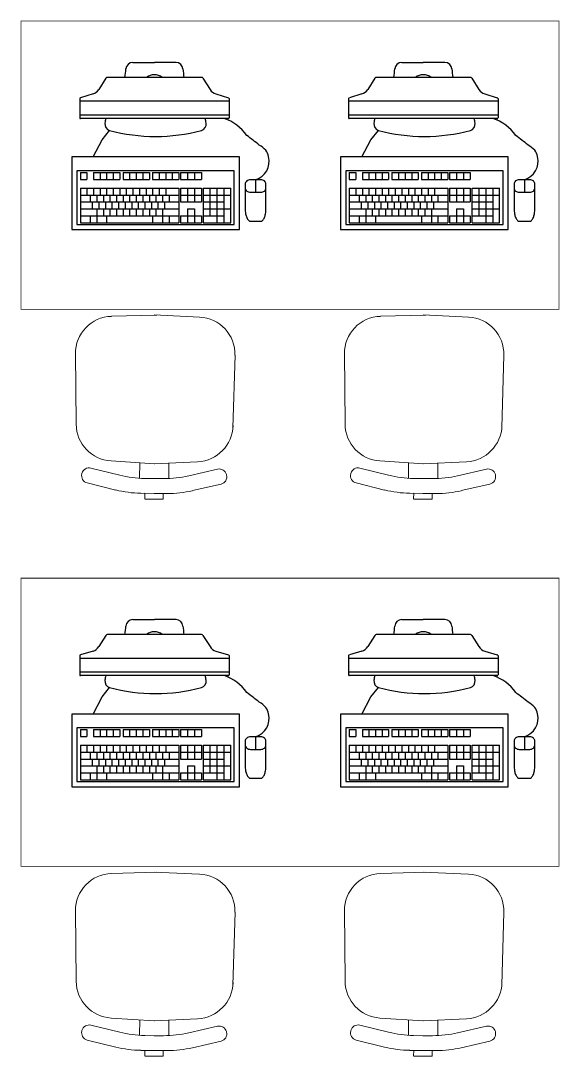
# Model space of a CAD drawing. Header units: millimetres. Extents: x -217756 to 263180, y 55413 to 130608.
# Drawn here: x 202460 to 203862, y 67861 to 70557 of the extents above; entities that cross this region are included whole.
import ezdxf

# ---------------------------------------------------------------- set-up
doc = ezdxf.new("R2010")
doc.units = ezdxf.units.MM
doc.layers.add('ТХ_мебель передв', color=250, linetype='Continuous', lineweight=13)

# ---------------------------------------------------------------- blocks, each defined once
blk = doc.blocks.new('A$C34cbd993')
at = {"extrusion": (0.000470829, 6.1078e-05, 1)}
for p, q in [((420985.2, -60152.7, 0), (421041.6, -60152.7, 0)), ((421097.9, -60152.7, -0.1), (421041.6, -60152.7, 0)), ((421685.2, -60152.7, 0), (421741.6, -60152.7, 0)), ((421797.9, -60152.7, -0.1), (421741.6, -60152.7, 0)), ((420915.1, -60193.9, 0), (420896.8, -60223.2, 0)), ((421164.2, -60191.7, -0.1), (420919, -60191.7, 0)), ((421168, -60193.9, -0.1), (421186.3, -60223.2, -0.1)), ((421615.1, -60193.9, 0), (421596.8, -60223.2, 0)), ((421864.2, -60191.7, -0.1), (421619, -60191.7, 0)), ((421868, -60193.9, -0.1), (421886.3, -60223.2, -0.1)), ((420881.8, -60234.8, 0.1), (420849, -60244.8, 0.1)), ((421201.4, -60234.8, -0.1), (421234.2, -60244.8, -0.1)), ((421581.8, -60234.8, 0.1), (421549, -60244.8, 0.1)), ((421901.4, -60234.8, -0.1), (421934.2, -60244.8, -0.1)), ((420847.2, -60246.6, 0.1), (420847.2, -60297, 0.1)), ((421236, -60253.8, -0.1), (420847.2, -60253.8, 0.1)), ((421236, -60246.6, -0.1), (421236, -60297, -0.1)), ((421547.2, -60246.6, 0.1), (421547.2, -60297, 0.1)), ((421936, -60253.8, -0.1), (421547.2, -60253.8, 0.1)), ((421936, -60246.6, -0.1), (421936, -60297, -0.1)), ((421236, -60289.8, -0.1), (420847.2, -60289.8, 0.1)), ((421936, -60289.8, -0.1), (421547.2, -60289.8, 0.1)), ((421234.2, -60298.8, -0.1), (420849, -60298.8, 0.1)), ((421934.2, -60298.8, -0.1), (421549, -60298.8, 0.1)), ((420848.8, -60439.3, 0.1), (420848.8, -60457.3, 0.1)), ((421548.8, -60439.3, 0.1), (421548.8, -60457.3, 0.1)), ((420848.8, -60479.8, 0.1), (421105.3, -60479.8, 0)), ((420848.8, -60479.8, 0.1), (420848.8, -60569.8, 0.1)), ((421109.8, -60479.8, 0), (421163.8, -60479.8, -0.1)), ((421168.3, -60479.8, -0.1), (421240.3, -60479.8, -0.1)), ((421240.3, -60569.8, -0.1), (421240.3, -60479.8, -0.1)), ((421548.8, -60479.8, 0.1), (421805.3, -60479.8, 0)), ((421548.8, -60479.8, 0.1), (421548.8, -60569.8, 0.1)), ((421809.8, -60479.8, 0), (421863.8, -60479.8, -0.1)), ((421868.3, -60479.8, -0.1), (421940.3, -60479.8, -0.1)), ((421940.3, -60569.8, -0.1), (421940.3, -60479.8, -0.1)), ((420848.8, -60497.8, 0.1), (421105.3, -60497.8, 0)), ((421109.8, -60497.8, 0), (421163.8, -60497.8, -0.1)), ((421168.3, -60497.8, -0.1), (421240.3, -60497.8, -0.1)), ((421548.8, -60497.8, 0.1), (421805.3, -60497.8, 0)), ((421809.8, -60497.8, 0), (421863.8, -60497.8, -0.1)), ((421868.3, -60497.8, -0.1), (421940.3, -60497.8, -0.1)), ((420848.8, -60515.8, 0.1), (421105.3, -60515.8, 0)), ((420848.8, -60533.8, 0.1), (421105.3, -60533.8, 0)), ((421109.8, -60515.8, 0), (421163.8, -60515.8, -0.1)), ((421127.8, -60533.8, 0), (421145.8, -60533.8, -0.1)), ((421168.3, -60515.8, -0.1), (421222.3, -60515.8, -0.1)), ((421168.3, -60533.8, -0.1), (421240.3, -60533.8, -0.1)), ((421548.8, -60515.8, 0.1), (421805.3, -60515.8, 0)), ((421548.8, -60533.8, 0.1), (421805.3, -60533.8, 0)), ((421809.8, -60515.8, 0), (421863.8, -60515.8, -0.1)), ((421827.8, -60533.8, 0), (421845.8, -60533.8, -0.1)), ((421868.3, -60515.8, -0.1), (421922.3, -60515.8, -0.1)), ((421868.3, -60533.8, -0.1), (421940.3, -60533.8, -0.1)), ((420848.8, -60551.8, 0.1), (421105.3, -60551.8, 0)), ((421109.8, -60551.8, 0), (421163.8, -60551.8, -0.1)), ((421168.3, -60551.8, -0.1), (421222.3, -60551.8, -0.1)), ((421548.8, -60551.8, 0.1), (421805.3, -60551.8, 0)), ((421809.8, -60551.8, 0), (421863.8, -60551.8, -0.1)), ((421868.3, -60551.8, -0.1), (421922.3, -60551.8, -0.1)), ((420848.8, -60569.8, 0.1), (421105.3, -60569.8, 0)), ((421109.8, -60569.8, 0), (421163.8, -60569.8, -0.1)), ((421168.3, -60569.8, -0.1), (421240.3, -60569.8, -0.1)), ((421548.8, -60569.8, 0.1), (421805.3, -60569.8, 0)), ((421809.8, -60569.8, 0), (421863.8, -60569.8, -0.1)), ((421868.3, -60569.8, -0.1), (421940.3, -60569.8, -0.1)), ((420985.2, -61602.7, 0), (421041.6, -61602.7, 0)), ((421097.9, -61602.7, -0.1), (421041.6, -61602.7, 0)), ((421685.2, -61602.7, 0), (421741.6, -61602.7, 0)), ((421797.9, -61602.7, -0.1), (421741.6, -61602.7, 0)), ((420915.1, -61643.9, 0), (420896.8, -61673.2, 0)), ((421164.2, -61641.7, -0.1), (420919, -61641.7, 0)), ((421168, -61643.9, -0.1), (421186.3, -61673.2, -0.1)), ((421615.1, -61643.9, 0), (421596.8, -61673.2, 0)), ((421864.2, -61641.7, -0.1), (421619, -61641.7, 0)), ((421868, -61643.9, -0.1), (421886.3, -61673.2, -0.1)), ((420847.2, -61696.6, 0.1), (420847.2, -61747, 0.1)), ((420881.8, -61684.8, 0.1), (420849, -61694.8, 0.1)), ((421201.4, -61684.8, -0.1), (421234.2, -61694.8, -0.1)), ((421236, -61696.6, -0.1), (421236, -61747, -0.1)), ((421547.2, -61696.6, 0.1), (421547.2, -61747, 0.1)), ((421581.8, -61684.8, 0.1), (421549, -61694.8, 0.1)), ((421901.4, -61684.8, -0.1), (421934.2, -61694.8, -0.1)), ((421936, -61696.6, -0.1), (421936, -61747, -0.1)), ((421236, -61703.8, -0.1), (420847.2, -61703.8, 0.1)), ((421936, -61703.8, -0.1), (421547.2, -61703.8, 0.1)), ((421236, -61739.8, -0.1), (420847.2, -61739.8, 0.1)), ((421234.2, -61748.8, -0.1), (420849, -61748.8, 0.1)), ((421936, -61739.8, -0.1), (421547.2, -61739.8, 0.1)), ((421934.2, -61748.8, -0.1), (421549, -61748.8, 0.1)), ((420848.8, -61889.3, 0.1), (420848.8, -61907.3, 0.1)), ((421548.8, -61889.3, 0.1), (421548.8, -61907.3, 0.1)), ((420848.8, -61929.8, 0.1), (421105.3, -61929.8, 0)), ((420848.8, -61929.8, 0.1), (420848.8, -62019.8, 0.1)), ((421109.8, -61929.8, 0), (421163.8, -61929.8, -0.1)), ((421168.3, -61929.8, -0.1), (421240.3, -61929.8, -0.1)), ((421240.3, -62019.8, -0.1), (421240.3, -61929.8, -0.1)), ((421548.8, -61929.8, 0.1), (421805.3, -61929.8, 0)), ((421548.8, -61929.8, 0.1), (421548.8, -62019.8, 0.1)), ((421809.8, -61929.8, 0), (421863.8, -61929.8, -0.1)), ((421868.3, -61929.8, -0.1), (421940.3, -61929.8, -0.1)), ((421940.3, -62019.8, -0.1), (421940.3, -61929.8, -0.1)), ((420848.8, -61947.8, 0.1), (421105.3, -61947.8, 0)), ((420848.8, -61965.8, 0.1), (421105.3, -61965.8, 0)), ((421109.8, -61947.8, 0), (421163.8, -61947.8, -0.1)), ((421109.8, -61965.8, 0), (421163.8, -61965.8, -0.1)), ((421168.3, -61947.8, -0.1), (421240.3, -61947.8, -0.1)), ((421168.3, -61965.8, -0.1), (421222.3, -61965.8, -0.1)), ((421548.8, -61947.8, 0.1), (421805.3, -61947.8, 0)), ((421548.8, -61965.8, 0.1), (421805.3, -61965.8, 0)), ((421809.8, -61947.8, 0), (421863.8, -61947.8, -0.1)), ((421809.8, -61965.8, 0), (421863.8, -61965.8, -0.1)), ((421868.3, -61947.8, -0.1), (421940.3, -61947.8, -0.1)), ((421868.3, -61965.8, -0.1), (421922.3, -61965.8, -0.1)), ((420848.8, -61983.8, 0.1), (421105.3, -61983.8, 0)), ((421127.8, -61983.8, 0), (421145.8, -61983.8, -0.1)), ((421168.3, -61983.8, -0.1), (421240.3, -61983.8, -0.1)), ((421548.8, -61983.8, 0.1), (421805.3, -61983.8, 0)), ((421827.8, -61983.8, 0), (421845.8, -61983.8, -0.1)), ((421868.3, -61983.8, -0.1), (421940.3, -61983.8, -0.1)), ((420848.8, -62001.8, 0.1), (421105.3, -62001.8, 0)), ((420848.8, -62019.8, 0.1), (421105.3, -62019.8, 0)), ((421109.8, -62001.8, 0), (421163.8, -62001.8, -0.1)), ((421109.8, -62019.8, 0), (421163.8, -62019.8, -0.1)), ((421168.3, -62001.8, -0.1), (421222.3, -62001.8, -0.1)), ((421168.3, -62019.8, -0.1), (421240.3, -62019.8, -0.1)), ((421548.8, -62001.8, 0.1), (421805.3, -62001.8, 0)), ((421548.8, -62019.8, 0.1), (421805.3, -62019.8, 0)), ((421809.8, -62001.8, 0), (421863.8, -62001.8, -0.1)), ((421809.8, -62019.8, 0), (421863.8, -62019.8, -0.1)), ((421868.3, -62001.8, -0.1), (421922.3, -62001.8, -0.1)), ((421868.3, -62019.8, -0.1), (421940.3, -62019.8, -0.1))]:
    blk.add_line(p, q, dxfattribs=at)
for points, elevation in [([(421304.9, -60457.9, 0.397637), (421338.8, -60397.9, 0.110351), (421331.5, -60381.3, 0.08312), (421314.4, -60367.9, 0.014729), (421282, -60342.8, 0.170175), (421222.8, -60298.8, -0.037673)], 194.5), ([(422004.9, -60457.9, 0.397637), (422038.8, -60397.9, 0.110351), (422031.5, -60381.3, 0.08312), (422014.4, -60367.9, 0.014729), (421982, -60342.8, 0.170175), (421922.8, -60298.8, -0.037673)], 194.9), ([(421277.9, -60479.4, 0.114539), (421278.9, -60483.6, 0.103755), (421281.8, -60487.4, 0.091433), (421286.1, -60489.9, 0.084292), (421291.4, -60490.8), (421318.4, -60490.8, 0.084292), (421323.6, -60489.9, 0.091433), (421327.9, -60487.4, 0.103755), (421330.9, -60483.6, 0.114539), (421331.9, -60479.4, 0.114539)], 194.5), ([(421977.9, -60479.4, 0.114539), (421978.9, -60483.6, 0.103755), (421981.8, -60487.4, 0.091433), (421986.1, -60489.9, 0.084292), (421991.4, -60490.8), (422018.4, -60490.8, 0.084292), (422023.6, -60489.9, 0.091433), (422027.9, -60487.4, 0.103755), (422030.9, -60483.6, 0.114539), (422031.9, -60479.4, 0.114539)], 194.8), ([(421304.9, -61907.9, 0.397637), (421338.8, -61847.9, 0.110351), (421331.5, -61831.3, 0.08312), (421314.4, -61817.9, 0.014729), (421282, -61792.8, 0.170175), (421222.8, -61748.8, -0.037673)], 194.5), ([(422004.9, -61907.9, 0.397637), (422038.8, -61847.9, 0.110351), (422031.5, -61831.3, 0.08312), (422014.4, -61817.9, 0.014729), (421982, -61792.8, 0.170175), (421922.8, -61748.8, -0.037673)], 194.8), ([(421277.9, -61929.4, 0.114539), (421278.9, -61933.6, 0.103755), (421281.8, -61937.4, 0.091433), (421286.1, -61939.9, 0.084292), (421291.4, -61940.8), (421318.4, -61940.8, 0.084292), (421323.6, -61939.9, 0.091433), (421327.9, -61937.4, 0.103755), (421330.9, -61933.6, 0.114539), (421331.9, -61929.4, 0.114539)], 194.4), ([(421977.9, -61929.4, 0.114539), (421978.9, -61933.6, 0.103755), (421981.8, -61937.4, 0.091433), (421986.1, -61939.9, 0.084292), (421991.4, -61940.8), (422018.4, -61940.8, 0.084292), (422023.6, -61939.9, 0.091433), (422027.9, -61937.4, 0.103755), (422030.9, -61933.6, 0.114539), (422031.9, -61929.4, 0.114539)], 194.8)]:
    blk.add_lwpolyline(points, format="xyb", dxfattribs=dict(at, elevation=elevation))
for points, elevation in [([(420881.8, -60398.8), (420905.3, -60354.3), (420924.9, -60329.9)], 194.5), ([(421581.8, -60398.8), (421605.3, -60354.3), (421624.9, -60329.9)], 194.9), ([(420848.7, -60439.3), (420865.8, -60439.3)], 194.5), ([(420848.7, -60457.3), (420865.8, -60457.3)], 194.5), ([(420865.8, -60439.3), (420865.8, -60457.3)], 194.5), ([(420882.9, -60439.3), (420951.3, -60439.3)], 194.5), ([(420882.9, -60439.3), (420882.9, -60457.3)], 194.5), ([(420882.9, -60457.3), (420951.3, -60457.3)], 194.5), ([(420900, -60439.3), (420900, -60457.3)], 194.5), ([(420917.1, -60439.3), (420917.1, -60457.3)], 194.5), ([(420934.2, -60439.3), (420934.2, -60457.3)], 194.5), ([(420951.3, -60439.3), (420951.3, -60457.3)], 194.5), ([(420959.9, -60439.3), (421028.3, -60439.3)], 194.5), ([(420959.9, -60439.3), (420959.9, -60457.3)], 194.5), ([(420959.9, -60457.3), (421028.3, -60457.3)], 194.5), ([(420977, -60439.3), (420977, -60457.3)], 194.5), ([(420994.1, -60439.3), (420994.1, -60457.3)], 194.5), ([(421011.2, -60439.3), (421011.2, -60457.3)], 194.5), ([(421028.3, -60439.3), (421028.3, -60457.3)], 194.5), ([(421036.8, -60439.3), (421105.2, -60439.3)], 194.5), ([(421036.8, -60439.3), (421036.8, -60457.3)], 194.5), ([(421036.8, -60457.3), (421105.2, -60457.3)], 194.5), ([(421053.9, -60439.3), (421053.9, -60457.3)], 194.5), ([(421071, -60439.3), (421071, -60457.3)], 194.5), ([(421088.1, -60439.3), (421088.1, -60457.3)], 194.5), ([(421105.2, -60439.3), (421105.2, -60457.3)], 194.5), ([(421109.7, -60439.3), (421163.7, -60439.3)], 194.5), ([(421109.7, -60439.3), (421109.7, -60457.3)], 194.5), ([(421109.7, -60457.3), (421163.7, -60457.3)], 194.5), ([(421127.7, -60439.3), (421127.7, -60457.3)], 194.5), ([(421145.7, -60439.3), (421145.7, -60457.3)], 194.5), ([(421163.7, -60439.3), (421163.7, -60457.3)], 194.5), ([(421163.7, -60439.3), (421163.7, -60457.3)], 194.5), ([(421304.9, -60457.9), (421304.9, -60490.8)], 194.5), ([(421548.7, -60439.3), (421565.8, -60439.3)], 194.9), ([(421548.7, -60457.3), (421565.8, -60457.3)], 194.9), ([(421565.8, -60439.3), (421565.8, -60457.3)], 194.9), ([(421582.9, -60439.3), (421651.3, -60439.3)], 194.9), ([(421582.9, -60439.3), (421582.9, -60457.3)], 194.9), ([(421582.9, -60457.3), (421651.3, -60457.3)], 194.9), ([(421600, -60439.3), (421600, -60457.3)], 194.9), ([(421617.1, -60439.3), (421617.1, -60457.3)], 194.9), ([(421634.2, -60439.3), (421634.2, -60457.3)], 194.9), ([(421651.3, -60439.3), (421651.3, -60457.3)], 194.9), ([(421659.9, -60439.3), (421728.3, -60439.3)], 194.9), ([(421659.9, -60439.3), (421659.9, -60457.3)], 194.9), ([(421659.9, -60457.3), (421728.3, -60457.3)], 194.9), ([(421677, -60439.3), (421677, -60457.3)], 194.9), ([(421694.1, -60439.3), (421694.1, -60457.3)], 194.9), ([(421711.2, -60439.3), (421711.2, -60457.3)], 194.9), ([(421728.3, -60439.3), (421728.3, -60457.3)], 194.9), ([(421736.8, -60439.3), (421805.2, -60439.3)], 194.9), ([(421736.8, -60439.3), (421736.8, -60457.3)], 194.9), ([(421736.8, -60457.3), (421805.2, -60457.3)], 194.9), ([(421753.9, -60439.3), (421753.9, -60457.3)], 194.9), ([(421771, -60439.3), (421771, -60457.3)], 194.9), ([(421788.1, -60439.3), (421788.1, -60457.3)], 194.9), ([(421805.2, -60439.3), (421805.2, -60457.3)], 194.9), ([(421809.7, -60439.3), (421863.7, -60439.3)], 194.9), ([(421809.7, -60439.3), (421809.7, -60457.3)], 194.9), ([(421809.7, -60457.3), (421863.7, -60457.3)], 194.9), ([(421827.7, -60439.3), (421827.7, -60457.3)], 194.9), ([(421845.7, -60439.3), (421845.7, -60457.3)], 194.9), ([(421863.7, -60439.3), (421863.7, -60457.3)], 194.9), ([(421863.7, -60439.3), (421863.7, -60457.3)], 194.9), ([(422004.9, -60457.9), (422004.9, -60490.8)], 194.8), ([(420865.8, -60479.8), (420865.8, -60497.8)], 194.5), ([(420882.9, -60479.8), (420882.9, -60497.8)], 194.5), ([(420900, -60479.8), (420900, -60497.8)], 194.5), ([(420917.1, -60479.8), (420917.1, -60497.8)], 194.5), ([(420934.2, -60479.8), (420934.2, -60497.8)], 194.5), ([(420951.3, -60479.8), (420951.3, -60497.8)], 194.5), ([(420968.4, -60479.8), (420968.4, -60497.8)], 194.5), ([(420985.5, -60479.8), (420985.5, -60497.8)], 194.5), ([(421002.6, -60479.8), (421002.6, -60497.8)], 194.5), ([(421019.7, -60479.8), (421019.7, -60497.8)], 194.5), ([(421036.8, -60479.8), (421036.8, -60497.8)], 194.5), ([(421053.9, -60479.8), (421053.9, -60497.8)], 194.5), ([(421071, -60479.8), (421071, -60497.8)], 194.5), ([(421105.2, -60479.8), (421105.2, -60569.8)], 194.5), ([(421109.7, -60479.8), (421109.7, -60515.8)], 194.5), ([(421127.7, -60479.8), (421127.7, -60515.8)], 194.5), ([(421145.7, -60479.8), (421145.7, -60515.8)], 194.5), ([(421163.7, -60479.8), (421163.7, -60515.8)], 194.5), ([(421168.2, -60479.8), (421168.2, -60569.8)], 194.5), ([(421186.2, -60479.8), (421186.2, -60551.8)], 194.5), ([(421204.2, -60479.8), (421204.2, -60569.8)], 194.5), ([(421222.2, -60479.8), (421222.2, -60569.8)], 194.5), ([(421565.8, -60479.8), (421565.8, -60497.8)], 194.9), ([(421582.9, -60479.8), (421582.9, -60497.8)], 194.9), ([(421600, -60479.8), (421600, -60497.8)], 194.9), ([(421617.1, -60479.8), (421617.1, -60497.8)], 194.9), ([(421634.2, -60479.8), (421634.2, -60497.8)], 194.9), ([(421651.3, -60479.8), (421651.3, -60497.8)], 194.9), ([(421668.4, -60479.8), (421668.4, -60497.8)], 194.9), ([(421685.5, -60479.8), (421685.5, -60497.8)], 194.9), ([(421702.6, -60479.8), (421702.6, -60497.8)], 194.9), ([(421719.7, -60479.8), (421719.7, -60497.8)], 194.9), ([(421736.8, -60479.8), (421736.8, -60497.8)], 194.9), ([(421753.9, -60479.8), (421753.9, -60497.8)], 194.9), ([(421771, -60479.8), (421771, -60497.8)], 194.9), ([(421805.2, -60479.8), (421805.2, -60569.8)], 194.9), ([(421809.7, -60479.8), (421809.7, -60515.8)], 194.9), ([(421827.7, -60479.8), (421827.7, -60515.8)], 194.9), ([(421845.7, -60479.8), (421845.7, -60515.8)], 194.9), ([(421863.7, -60479.8), (421863.7, -60515.8)], 194.9), ([(421868.2, -60479.8), (421868.2, -60569.8)], 194.9), ([(421886.2, -60479.8), (421886.2, -60551.8)], 194.9), ([(421904.2, -60479.8), (421904.2, -60569.8)], 194.9), ([(421922.2, -60479.8), (421922.2, -60569.8)], 194.9), ([(420874.4, -60497.8), (420874.4, -60515.8)], 194.5), ([(420891.5, -60497.8), (420891.5, -60515.8)], 194.5), ([(420908.6, -60497.8), (420908.6, -60515.8)], 194.5), ([(420925.7, -60497.8), (420925.7, -60515.8)], 194.5), ([(420942.8, -60497.8), (420942.8, -60515.8)], 194.5), ([(420959.9, -60497.8), (420959.9, -60515.8)], 194.5), ([(420977, -60497.8), (420977, -60515.8)], 194.5), ([(420994.1, -60497.8), (420994.1, -60515.8)], 194.5), ([(421011.2, -60497.8), (421011.2, -60515.8)], 194.5), ([(421028.3, -60497.8), (421028.3, -60515.8)], 194.5), ([(421045.4, -60497.8), (421045.4, -60515.8)], 194.5), ([(421062.5, -60497.8), (421062.5, -60515.8)], 194.5), ([(421079.6, -60497.8), (421079.6, -60515.8)], 194.5), ([(421574.4, -60497.8), (421574.4, -60515.8)], 194.9), ([(421591.5, -60497.8), (421591.5, -60515.8)], 194.9), ([(421608.6, -60497.8), (421608.6, -60515.8)], 194.9), ([(421625.7, -60497.8), (421625.7, -60515.8)], 194.9), ([(421642.8, -60497.8), (421642.8, -60515.8)], 194.9), ([(421659.9, -60497.8), (421659.9, -60515.8)], 194.9), ([(421677, -60497.8), (421677, -60515.8)], 194.9), ([(421694.1, -60497.8), (421694.1, -60515.8)], 194.9), ([(421711.2, -60497.8), (421711.2, -60515.8)], 194.9), ([(421728.3, -60497.8), (421728.3, -60515.8)], 194.9), ([(421745.4, -60497.8), (421745.4, -60515.8)], 194.9), ([(421762.5, -60497.8), (421762.5, -60515.8)], 194.9), ([(421779.6, -60497.8), (421779.6, -60515.8)], 194.9), ([(420879.8, -60515.8), (420879.8, -60533.8)], 194.5), ([(420891.5, -60533.8), (420891.5, -60551.8)], 194.5), ([(420896.9, -60515.8), (420896.9, -60533.8)], 194.5), ([(420908.6, -60533.8), (420908.6, -60551.8)], 194.5), ([(420914, -60515.8), (420914, -60533.8)], 194.5), ([(420925.7, -60533.8), (420925.7, -60551.8)], 194.5), ([(420931.1, -60515.8), (420931.1, -60533.8)], 194.5), ([(420942.8, -60533.8), (420942.8, -60551.8)], 194.5), ([(420948.2, -60515.8), (420948.2, -60533.8)], 194.5), ([(420959.9, -60533.8), (420959.9, -60551.8)], 194.5), ([(420965.3, -60515.8), (420965.3, -60533.8)], 194.5), ([(420977, -60533.8), (420977, -60551.8)], 194.5), ([(420982.4, -60515.8), (420982.4, -60533.8)], 194.5), ([(420994.1, -60533.8), (420994.1, -60551.8)], 194.5), ([(420999.5, -60515.8), (420999.5, -60533.8)], 194.5), ([(421011.2, -60533.8), (421011.2, -60551.8)], 194.5), ([(421016.6, -60515.8), (421016.6, -60533.8)], 194.5), ([(421028.3, -60533.8), (421028.3, -60551.8)], 194.5), ([(421033.7, -60515.8), (421033.7, -60533.8)], 194.5), ([(421045.4, -60533.8), (421045.4, -60551.8)], 194.5), ([(421050.8, -60515.8), (421050.8, -60533.8)], 194.5), ([(421062.5, -60533.8), (421062.5, -60551.8)], 194.5), ([(421067.9, -60515.8), (421067.9, -60533.8)], 194.5), ([(421127.7, -60533.8), (421127.7, -60569.8)], 194.5), ([(421145.7, -60533.8), (421145.7, -60569.8)], 194.5), ([(421579.8, -60515.8), (421579.8, -60533.8)], 194.9), ([(421591.5, -60533.8), (421591.5, -60551.8)], 194.9), ([(421596.9, -60515.8), (421596.9, -60533.8)], 194.9), ([(421608.6, -60533.8), (421608.6, -60551.8)], 194.9), ([(421614, -60515.8), (421614, -60533.8)], 194.9), ([(421625.7, -60533.8), (421625.7, -60551.8)], 194.9), ([(421631.1, -60515.8), (421631.1, -60533.8)], 194.9), ([(421642.8, -60533.8), (421642.8, -60551.8)], 194.9), ([(421648.2, -60515.8), (421648.2, -60533.8)], 194.9), ([(421659.9, -60533.8), (421659.9, -60551.8)], 194.9), ([(421665.3, -60515.8), (421665.3, -60533.8)], 194.9), ([(421677, -60533.8), (421677, -60551.8)], 194.9), ([(421682.4, -60515.8), (421682.4, -60533.8)], 194.9), ([(421694.1, -60533.8), (421694.1, -60551.8)], 194.9), ([(421699.5, -60515.8), (421699.5, -60533.8)], 194.9), ([(421711.2, -60533.8), (421711.2, -60551.8)], 194.9), ([(421716.6, -60515.8), (421716.6, -60533.8)], 194.9), ([(421728.3, -60533.8), (421728.3, -60551.8)], 194.9), ([(421733.7, -60515.8), (421733.7, -60533.8)], 194.9), ([(421745.4, -60533.8), (421745.4, -60551.8)], 194.9), ([(421750.8, -60515.8), (421750.8, -60533.8)], 194.9), ([(421762.5, -60533.8), (421762.5, -60551.8)], 194.9), ([(421767.9, -60515.8), (421767.9, -60533.8)], 194.9), ([(421827.7, -60533.8), (421827.7, -60569.8)], 194.9), ([(421845.7, -60533.8), (421845.7, -60569.8)], 194.9), ([(420874.4, -60551.8), (420874.4, -60569.8)], 194.5), ([(420891.5, -60551.8), (420891.5, -60569.8)], 194.5), ([(420917.1, -60551.8), (420917.1, -60569.8)], 194.5), ([(421036.8, -60551.8), (421036.8, -60569.8)], 194.5), ([(421062.5, -60551.8), (421062.5, -60569.8)], 194.5), ([(421079.6, -60551.8), (421079.6, -60569.8)], 194.5), ([(421109.7, -60551.8), (421109.7, -60569.8)], 194.5), ([(421163.7, -60551.8), (421163.7, -60569.8)], 194.5), ([(421574.4, -60551.8), (421574.4, -60569.8)], 194.9), ([(421591.5, -60551.8), (421591.5, -60569.8)], 194.9), ([(421617.1, -60551.8), (421617.1, -60569.8)], 194.9), ([(421736.8, -60551.8), (421736.8, -60569.8)], 194.9), ([(421762.5, -60551.8), (421762.5, -60569.8)], 194.9), ([(421779.6, -60551.8), (421779.6, -60569.8)], 194.9), ([(421809.7, -60551.8), (421809.7, -60569.8)], 194.9), ([(421863.7, -60551.8), (421863.7, -60569.8)], 194.9), ([(420881.8, -61848.8), (420905.3, -61804.3), (420924.9, -61779.9)], 194.5), ([(421581.8, -61848.8), (421605.3, -61804.3), (421624.9, -61779.9)], 194.8), ([(420848.7, -61889.3), (420865.8, -61889.3)], 194.5), ([(420848.7, -61907.3), (420865.8, -61907.3)], 194.5), ([(420865.8, -61889.3), (420865.8, -61907.3)], 194.5), ([(420882.9, -61889.3), (420951.3, -61889.3)], 194.5), ([(420882.9, -61889.3), (420882.9, -61907.3)], 194.5), ([(420882.9, -61907.3), (420951.3, -61907.3)], 194.5), ([(420900, -61889.3), (420900, -61907.3)], 194.5), ([(420917.1, -61889.3), (420917.1, -61907.3)], 194.5), ([(420934.2, -61889.3), (420934.2, -61907.3)], 194.5), ([(420951.3, -61889.3), (420951.3, -61907.3)], 194.5), ([(420959.9, -61889.3), (421028.3, -61889.3)], 194.5), ([(420959.9, -61889.3), (420959.9, -61907.3)], 194.5), ([(420959.9, -61907.3), (421028.3, -61907.3)], 194.5), ([(420977, -61889.3), (420977, -61907.3)], 194.5), ([(420994.1, -61889.3), (420994.1, -61907.3)], 194.5), ([(421011.2, -61889.3), (421011.2, -61907.3)], 194.5), ([(421028.3, -61889.3), (421028.3, -61907.3)], 194.5), ([(421036.8, -61889.3), (421105.2, -61889.3)], 194.5), ([(421036.8, -61889.3), (421036.8, -61907.3)], 194.5), ([(421036.8, -61907.3), (421105.2, -61907.3)], 194.5), ([(421053.9, -61889.3), (421053.9, -61907.3)], 194.5), ([(421071, -61889.3), (421071, -61907.3)], 194.5), ([(421088.1, -61889.3), (421088.1, -61907.3)], 194.5), ([(421105.2, -61889.3), (421105.2, -61907.3)], 194.5), ([(421109.7, -61889.3), (421163.7, -61889.3)], 194.5), ([(421109.7, -61889.3), (421109.7, -61907.3)], 194.5), ([(421109.7, -61907.3), (421163.7, -61907.3)], 194.5), ([(421127.7, -61889.3), (421127.7, -61907.3)], 194.5), ([(421145.7, -61889.3), (421145.7, -61907.3)], 194.5), ([(421163.7, -61889.3), (421163.7, -61907.3)], 194.5), ([(421163.7, -61889.3), (421163.7, -61907.3)], 194.5), ([(421304.9, -61907.9), (421304.9, -61940.8)], 194.4), ([(421548.7, -61889.3), (421565.8, -61889.3)], 194.8), ([(421548.7, -61907.3), (421565.8, -61907.3)], 194.8), ([(421565.8, -61889.3), (421565.8, -61907.3)], 194.8), ([(421582.9, -61889.3), (421651.3, -61889.3)], 194.8), ([(421582.9, -61889.3), (421582.9, -61907.3)], 194.8), ([(421582.9, -61907.3), (421651.3, -61907.3)], 194.8), ([(421600, -61889.3), (421600, -61907.3)], 194.8), ([(421617.1, -61889.3), (421617.1, -61907.3)], 194.8), ([(421634.2, -61889.3), (421634.2, -61907.3)], 194.8), ([(421651.3, -61889.3), (421651.3, -61907.3)], 194.8), ([(421659.9, -61889.3), (421728.3, -61889.3)], 194.8), ([(421659.9, -61889.3), (421659.9, -61907.3)], 194.8), ([(421659.9, -61907.3), (421728.3, -61907.3)], 194.8), ([(421677, -61889.3), (421677, -61907.3)], 194.8), ([(421694.1, -61889.3), (421694.1, -61907.3)], 194.8), ([(421711.2, -61889.3), (421711.2, -61907.3)], 194.8), ([(421728.3, -61889.3), (421728.3, -61907.3)], 194.8), ([(421736.8, -61889.3), (421805.2, -61889.3)], 194.8), ([(421736.8, -61889.3), (421736.8, -61907.3)], 194.8), ([(421736.8, -61907.3), (421805.2, -61907.3)], 194.8), ([(421753.9, -61889.3), (421753.9, -61907.3)], 194.8), ([(421771, -61889.3), (421771, -61907.3)], 194.8), ([(421788.1, -61889.3), (421788.1, -61907.3)], 194.8), ([(421805.2, -61889.3), (421805.2, -61907.3)], 194.8), ([(421809.7, -61889.3), (421863.7, -61889.3)], 194.8), ([(421809.7, -61889.3), (421809.7, -61907.3)], 194.8), ([(421809.7, -61907.3), (421863.7, -61907.3)], 194.8), ([(421827.7, -61889.3), (421827.7, -61907.3)], 194.8), ([(421845.7, -61889.3), (421845.7, -61907.3)], 194.8), ([(421863.7, -61889.3), (421863.7, -61907.3)], 194.8), ([(421863.7, -61889.3), (421863.7, -61907.3)], 194.8), ([(422004.9, -61907.9), (422004.9, -61940.8)], 194.8), ([(420865.8, -61929.8), (420865.8, -61947.8)], 194.5), ([(420882.9, -61929.8), (420882.9, -61947.8)], 194.5), ([(420900, -61929.8), (420900, -61947.8)], 194.5), ([(420917.1, -61929.8), (420917.1, -61947.8)], 194.5), ([(420934.2, -61929.8), (420934.2, -61947.8)], 194.5), ([(420951.3, -61929.8), (420951.3, -61947.8)], 194.5), ([(420968.4, -61929.8), (420968.4, -61947.8)], 194.5), ([(420985.5, -61929.8), (420985.5, -61947.8)], 194.5), ([(421002.6, -61929.8), (421002.6, -61947.8)], 194.5), ([(421019.7, -61929.8), (421019.7, -61947.8)], 194.5), ([(421036.8, -61929.8), (421036.8, -61947.8)], 194.5), ([(421053.9, -61929.8), (421053.9, -61947.8)], 194.5), ([(421071, -61929.8), (421071, -61947.8)], 194.5), ([(421105.2, -61929.8), (421105.2, -62019.8)], 194.5), ([(421109.7, -61929.8), (421109.7, -61965.8)], 194.5), ([(421127.7, -61929.8), (421127.7, -61965.8)], 194.5), ([(421145.7, -61929.8), (421145.7, -61965.8)], 194.5), ([(421163.7, -61929.8), (421163.7, -61965.8)], 194.5), ([(421168.2, -61929.8), (421168.2, -62019.8)], 194.5), ([(421186.2, -61929.8), (421186.2, -62001.8)], 194.5), ([(421204.2, -61929.8), (421204.2, -62019.8)], 194.5), ([(421222.2, -61929.8), (421222.2, -62019.8)], 194.5), ([(421565.8, -61929.8), (421565.8, -61947.8)], 194.8), ([(421582.9, -61929.8), (421582.9, -61947.8)], 194.8), ([(421600, -61929.8), (421600, -61947.8)], 194.8), ([(421617.1, -61929.8), (421617.1, -61947.8)], 194.8), ([(421634.2, -61929.8), (421634.2, -61947.8)], 194.8), ([(421651.3, -61929.8), (421651.3, -61947.8)], 194.8), ([(421668.4, -61929.8), (421668.4, -61947.8)], 194.8), ([(421685.5, -61929.8), (421685.5, -61947.8)], 194.8), ([(421702.6, -61929.8), (421702.6, -61947.8)], 194.8), ([(421719.7, -61929.8), (421719.7, -61947.8)], 194.8), ([(421736.8, -61929.8), (421736.8, -61947.8)], 194.8), ([(421753.9, -61929.8), (421753.9, -61947.8)], 194.8), ([(421771, -61929.8), (421771, -61947.8)], 194.8), ([(421805.2, -61929.8), (421805.2, -62019.8)], 194.8), ([(421809.7, -61929.8), (421809.7, -61965.8)], 194.8), ([(421827.7, -61929.8), (421827.7, -61965.8)], 194.8), ([(421845.7, -61929.8), (421845.7, -61965.8)], 194.8), ([(421863.7, -61929.8), (421863.7, -61965.8)], 194.8), ([(421868.2, -61929.8), (421868.2, -62019.8)], 194.8), ([(421886.2, -61929.8), (421886.2, -62001.8)], 194.8), ([(421904.2, -61929.8), (421904.2, -62019.8)], 194.8), ([(421922.2, -61929.8), (421922.2, -62019.8)], 194.8), ([(420874.4, -61947.8), (420874.4, -61965.8)], 194.5), ([(420879.8, -61965.8), (420879.8, -61983.8)], 194.5), ([(420891.5, -61947.8), (420891.5, -61965.8)], 194.5), ([(420896.9, -61965.8), (420896.9, -61983.8)], 194.5), ([(420908.6, -61947.8), (420908.6, -61965.8)], 194.5), ([(420914, -61965.8), (420914, -61983.8)], 194.5), ([(420925.7, -61947.8), (420925.7, -61965.8)], 194.5), ([(420931.1, -61965.8), (420931.1, -61983.8)], 194.5), ([(420942.8, -61947.8), (420942.8, -61965.8)], 194.5), ([(420948.2, -61965.8), (420948.2, -61983.8)], 194.5), ([(420959.9, -61947.8), (420959.9, -61965.8)], 194.5), ([(420965.3, -61965.8), (420965.3, -61983.8)], 194.5), ([(420977, -61947.8), (420977, -61965.8)], 194.5), ([(420982.4, -61965.8), (420982.4, -61983.8)], 194.5), ([(420994.1, -61947.8), (420994.1, -61965.8)], 194.5), ([(420999.5, -61965.8), (420999.5, -61983.8)], 194.5), ([(421011.2, -61947.8), (421011.2, -61965.8)], 194.5), ([(421016.6, -61965.8), (421016.6, -61983.8)], 194.5), ([(421028.3, -61947.8), (421028.3, -61965.8)], 194.5), ([(421033.7, -61965.8), (421033.7, -61983.8)], 194.5), ([(421045.4, -61947.8), (421045.4, -61965.8)], 194.5), ([(421050.8, -61965.8), (421050.8, -61983.8)], 194.5), ([(421062.5, -61947.8), (421062.5, -61965.8)], 194.5), ([(421067.9, -61965.8), (421067.9, -61983.8)], 194.5), ([(421079.6, -61947.8), (421079.6, -61965.8)], 194.5), ([(421574.4, -61947.8), (421574.4, -61965.8)], 194.8), ([(421579.8, -61965.8), (421579.8, -61983.8)], 194.8), ([(421591.5, -61947.8), (421591.5, -61965.8)], 194.8), ([(421596.9, -61965.8), (421596.9, -61983.8)], 194.8), ([(421608.6, -61947.8), (421608.6, -61965.8)], 194.8), ([(421614, -61965.8), (421614, -61983.8)], 194.8), ([(421625.7, -61947.8), (421625.7, -61965.8)], 194.8), ([(421631.1, -61965.8), (421631.1, -61983.8)], 194.8), ([(421642.8, -61947.8), (421642.8, -61965.8)], 194.8), ([(421648.2, -61965.8), (421648.2, -61983.8)], 194.8), ([(421659.9, -61947.8), (421659.9, -61965.8)], 194.8), ([(421665.3, -61965.8), (421665.3, -61983.8)], 194.8), ([(421677, -61947.8), (421677, -61965.8)], 194.8), ([(421682.4, -61965.8), (421682.4, -61983.8)], 194.8), ([(421694.1, -61947.8), (421694.1, -61965.8)], 194.8), ([(421699.5, -61965.8), (421699.5, -61983.8)], 194.8), ([(421711.2, -61947.8), (421711.2, -61965.8)], 194.8), ([(421716.6, -61965.8), (421716.6, -61983.8)], 194.8), ([(421728.3, -61947.8), (421728.3, -61965.8)], 194.8), ([(421733.7, -61965.8), (421733.7, -61983.8)], 194.8), ([(421745.4, -61947.8), (421745.4, -61965.8)], 194.8), ([(421750.8, -61965.8), (421750.8, -61983.8)], 194.8), ([(421762.5, -61947.8), (421762.5, -61965.8)], 194.8), ([(421767.9, -61965.8), (421767.9, -61983.8)], 194.8), ([(421779.6, -61947.8), (421779.6, -61965.8)], 194.8), ([(420891.5, -61983.8), (420891.5, -62001.8)], 194.5), ([(420908.6, -61983.8), (420908.6, -62001.8)], 194.5), ([(420925.7, -61983.8), (420925.7, -62001.8)], 194.5), ([(420942.8, -61983.8), (420942.8, -62001.8)], 194.5), ([(420959.9, -61983.8), (420959.9, -62001.8)], 194.5), ([(420977, -61983.8), (420977, -62001.8)], 194.5), ([(420994.1, -61983.8), (420994.1, -62001.8)], 194.5), ([(421011.2, -61983.8), (421011.2, -62001.8)], 194.5), ([(421028.3, -61983.8), (421028.3, -62001.8)], 194.5), ([(421045.4, -61983.8), (421045.4, -62001.8)], 194.5), ([(421062.5, -61983.8), (421062.5, -62001.8)], 194.5), ([(421127.7, -61983.8), (421127.7, -62019.8)], 194.5), ([(421145.7, -61983.8), (421145.7, -62019.8)], 194.5), ([(421591.5, -61983.8), (421591.5, -62001.8)], 194.8), ([(421608.6, -61983.8), (421608.6, -62001.8)], 194.8), ([(421625.7, -61983.8), (421625.7, -62001.8)], 194.8), ([(421642.8, -61983.8), (421642.8, -62001.8)], 194.8), ([(421659.9, -61983.8), (421659.9, -62001.8)], 194.8), ([(421677, -61983.8), (421677, -62001.8)], 194.8), ([(421694.1, -61983.8), (421694.1, -62001.8)], 194.8), ([(421711.2, -61983.8), (421711.2, -62001.8)], 194.8), ([(421728.3, -61983.8), (421728.3, -62001.8)], 194.8), ([(421745.4, -61983.8), (421745.4, -62001.8)], 194.8), ([(421762.5, -61983.8), (421762.5, -62001.8)], 194.8), ([(421827.7, -61983.8), (421827.7, -62019.8)], 194.8), ([(421845.7, -61983.8), (421845.7, -62019.8)], 194.8), ([(420874.4, -62001.8), (420874.4, -62019.8)], 194.5), ([(420891.5, -62001.8), (420891.5, -62019.8)], 194.5), ([(420917.1, -62001.8), (420917.1, -62019.8)], 194.5), ([(421036.8, -62001.8), (421036.8, -62019.8)], 194.5), ([(421062.5, -62001.8), (421062.5, -62019.8)], 194.5), ([(421079.6, -62001.8), (421079.6, -62019.8)], 194.5), ([(421109.7, -62001.8), (421109.7, -62019.8)], 194.5), ([(421163.7, -62001.8), (421163.7, -62019.8)], 194.5), ([(421574.4, -62001.8), (421574.4, -62019.8)], 194.8), ([(421591.5, -62001.8), (421591.5, -62019.8)], 194.8), ([(421617.1, -62001.8), (421617.1, -62019.8)], 194.8), ([(421736.8, -62001.8), (421736.8, -62019.8)], 194.8), ([(421762.5, -62001.8), (421762.5, -62019.8)], 194.8), ([(421779.6, -62001.8), (421779.6, -62019.8)], 194.8), ([(421809.7, -62001.8), (421809.7, -62019.8)], 194.8), ([(421863.7, -62001.8), (421863.7, -62019.8)], 194.8)]:
    blk.add_lwpolyline(points, dxfattribs=dict(at, elevation=elevation))
for points, elevation in [([(420826.2, -60587.8), (421262.7, -60587.8), (421262.7, -60398.8), (420826.2, -60398.8)], 194.5), ([(421526.2, -60587.8), (421962.7, -60587.8), (421962.7, -60398.8), (421526.2, -60398.8)], 194.9), ([(420839.7, -60574.3), (421249.2, -60574.3), (421249.2, -60434.8), (420839.7, -60434.8)], 194.5), ([(421539.7, -60574.3), (421949.2, -60574.3), (421949.2, -60434.8), (421539.7, -60434.8)], 194.9), ([(420826.2, -62037.8), (421262.7, -62037.8), (421262.7, -61848.8), (420826.2, -61848.8)], 194.5), ([(421526.2, -62037.8), (421962.7, -62037.8), (421962.7, -61848.8), (421526.2, -61848.8)], 194.8), ([(420839.7, -62024.3), (421249.2, -62024.3), (421249.2, -61884.8), (420839.7, -61884.8)], 194.5), ([(421539.7, -62024.3), (421949.2, -62024.3), (421949.2, -61884.8), (421539.7, -61884.8)], 194.8)]:
    blk.add_lwpolyline(points, close=True, dxfattribs=dict(at, elevation=elevation))
for points, elevation in [([(421291.4, -60565.9), (421318.4, -60565.9, 0.19919), (421322.7, -60564.1, 0.098412), (421327.9, -60556.4, 0.055653), (421330.7, -60546.6, 0.042416), (421331.9, -60533.3), (421331.9, -60469.3, 0.114539), (421330.9, -60465.1, 0.103755), (421327.9, -60461.3, 0.091433), (421323.6, -60458.8, 0.084292), (421318.4, -60457.9), (421291.4, -60457.9, 0.084292), (421286.1, -60458.8, 0.091433), (421281.8, -60461.3, 0.103755), (421278.9, -60465.1, 0.114539), (421277.9, -60469.3), (421277.9, -60533.3, 0.042416), (421279, -60546.6, 0.055653), (421281.8, -60556.4, 0.098412), (421287, -60564.1, 0.19919)], 194.5), ([(421991.4, -60565.9), (422018.4, -60565.9, 0.19919), (422022.7, -60564.1, 0.098412), (422027.9, -60556.4, 0.055653), (422030.7, -60546.6, 0.042416), (422031.9, -60533.3), (422031.9, -60469.3, 0.114539), (422030.9, -60465.1, 0.103755), (422027.9, -60461.3, 0.091433), (422023.6, -60458.8, 0.084292), (422018.4, -60457.9), (421991.4, -60457.9, 0.084292), (421986.1, -60458.8, 0.091433), (421981.8, -60461.3, 0.103755), (421978.9, -60465.1, 0.114539), (421977.9, -60469.3), (421977.9, -60533.3, 0.042416), (421979, -60546.6, 0.055653), (421981.8, -60556.4, 0.098412), (421987, -60564.1, 0.19919)], 194.8), ([(421291.4, -62015.9), (421318.4, -62015.9, 0.19919), (421322.7, -62014.1, 0.098412), (421327.9, -62006.4, 0.055653), (421330.7, -61996.6, 0.042416), (421331.9, -61983.3), (421331.9, -61919.3, 0.114539), (421330.9, -61915.1, 0.103755), (421327.9, -61911.3, 0.091433), (421323.6, -61908.8, 0.084292), (421318.4, -61907.9), (421291.4, -61907.9, 0.084292), (421286.1, -61908.8, 0.091433), (421281.8, -61911.3, 0.103755), (421278.9, -61915.1, 0.114539), (421277.9, -61919.3), (421277.9, -61983.3, 0.042416), (421279, -61996.6, 0.055653), (421281.8, -62006.4, 0.098412), (421287, -62014.1, 0.19919)], 194.4), ([(421991.4, -62015.9), (422018.4, -62015.9, 0.19919), (422022.7, -62014.1, 0.098412), (422027.9, -62006.4, 0.055653), (422030.7, -61996.6, 0.042416), (422031.9, -61983.3), (422031.9, -61919.3, 0.114539), (422030.9, -61915.1, 0.103755), (422027.9, -61911.3, 0.091433), (422023.6, -61908.8, 0.084292), (422018.4, -61907.9), (421991.4, -61907.9, 0.084292), (421986.1, -61908.8, 0.091433), (421981.8, -61911.3, 0.103755), (421978.9, -61915.1, 0.114539), (421977.9, -61919.3), (421977.9, -61983.3, 0.042416), (421979, -61996.6, 0.055653), (421981.8, -62006.4, 0.098412), (421987, -62014.1, 0.19919)], 194.8)]:
    blk.add_lwpolyline(points, format="xyb", close=True, dxfattribs=dict(at, elevation=elevation))
for centre, radius, start, end in [((420985.2, -60170.8, 194.5), 18, 90, 176.3696), ((421097.9, -60170.8, 194.5), 18, 3.6304, 90), ((421685.2, -60170.8, 194.9), 18, 90, 176.3696), ((421797.9, -60170.8, 194.9), 18, 3.6304, 90), ((420711.4, -60153.4, 194.5), 256.3, 351.4005, 356.3696), ((421041.5, -60218.5, 194.5), 33.8, 52.618, 127.382), ((421371.7, -60153.4, 194.5), 256.3, 183.6304, 188.5995), ((421411.4, -60153.4, 194.9), 256.3, 351.4005, 356.3696), ((421741.5, -60218.5, 194.9), 33.8, 52.618, 127.382), ((422071.7, -60153.4, 194.9), 256.3, 183.6304, 188.5995), ((420918.9, -60196.2, 194.5), 4.5, 90, 149.521), ((421164.1, -60196.2, 194.5), 4.5, 30.479, 90), ((421618.9, -60196.2, 194.9), 4.5, 90, 149.521), ((421864.1, -60196.2, 194.9), 4.5, 30.479, 90), ((420873.8, -60209, 194.5), 27, 287.0054, 328.0324), ((421209.2, -60209, 194.5), 27, 211.9676, 252.9946), ((421573.8, -60209, 194.9), 27, 287.0054, 328.0324), ((421909.2, -60209, 194.9), 27, 211.9676, 252.9946), ((420848.9, -60246.6, 194.5), 1.8, 90, 180), ((421234.1, -60246.6, 194.5), 1.8, 0, 90), ((421548.9, -60246.6, 194.9), 1.8, 90, 180), ((421934.1, -60246.6, 194.9), 1.8, 0, 90), ((420848.9, -60297, 194.5), 1.8, 180, 270), ((421234.1, -60297, 194.5), 1.8, 270, 0), ((421548.9, -60297, 194.9), 1.8, 180, 270), ((421934.1, -60297, 194.9), 1.8, 270, 0), ((420930.7, -60312.9, 194.5), 18, 172.824, 251.1967), ((421075.8, -60331.1, 194.5), 164.3, 168.6563, 172.824), ((421158.3, -60312.9, 194.5), 18, 288.8033, 7.176), ((421013.1, -60331.1, 194.5), 164.3, 7.176, 11.3437), ((421630.7, -60312.9, 194.9), 18, 172.824, 251.1967), ((421775.8, -60331.1, 194.9), 164.3, 168.6563, 172.824), ((421858.3, -60312.9, 194.9), 18, 288.8033, 7.176), ((421713.1, -60331.1, 194.9), 164.3, 7.176, 11.3437), ((421046.4, -59868.2, 194.5), 477.4, 255.2557, 269.77), ((421042.6, -59868.2, 194.5), 477.4, 270.23, 284.7443), ((421746.4, -59868.2, 194.9), 477.4, 255.2557, 269.77), ((421742.6, -59868.2, 194.9), 477.4, 270.23, 284.7443), ((420985.2, -61620.8, 194.5), 18, 90, 176.3696), ((421097.9, -61620.8, 194.5), 18, 3.6304, 90), ((421685.2, -61620.8, 194.8), 18, 90, 176.3696), ((421797.9, -61620.8, 194.8), 18, 3.6304, 90), ((420918.9, -61646.2, 194.5), 4.5, 90, 149.521), ((420711.4, -61603.4, 194.5), 256.3, 351.4005, 356.3696), ((421041.5, -61668.5, 194.5), 33.8, 52.618, 127.382), ((421371.7, -61603.4, 194.5), 256.3, 183.6304, 188.5995), ((421164.1, -61646.2, 194.5), 4.5, 30.479, 90), ((421618.9, -61646.2, 194.8), 4.5, 90, 149.521), ((421411.4, -61603.4, 194.8), 256.3, 351.4005, 356.3696), ((421741.5, -61668.5, 194.8), 33.8, 52.618, 127.382), ((422071.7, -61603.4, 194.8), 256.3, 183.6304, 188.5995), ((421864.1, -61646.2, 194.8), 4.5, 30.479, 90), ((420848.9, -61696.6, 194.5), 1.8, 90, 180), ((420873.8, -61659, 194.5), 27, 287.0054, 328.0324), ((421209.2, -61659, 194.5), 27, 211.9676, 252.9946), ((421234.1, -61696.6, 194.5), 1.8, 0, 90), ((421548.9, -61696.6, 194.8), 1.8, 90, 180), ((421573.8, -61659, 194.8), 27, 287.0054, 328.0324), ((421909.2, -61659, 194.8), 27, 211.9676, 252.9946), ((421934.1, -61696.6, 194.8), 1.8, 0, 90), ((420848.9, -61747, 194.5), 1.8, 180, 270), ((421075.8, -61781.1, 194.5), 164.3, 168.6563, 172.824), ((421013.1, -61781.1, 194.5), 164.3, 7.176, 11.3437), ((421234.1, -61747, 194.5), 1.8, 270, 0), ((421548.9, -61747, 194.8), 1.8, 180, 270), ((421775.8, -61781.1, 194.8), 164.3, 168.6563, 172.824), ((421713.1, -61781.1, 194.8), 164.3, 7.176, 11.3437), ((421934.1, -61747, 194.8), 1.8, 270, 0), ((420930.7, -61762.9, 194.5), 18, 172.824, 251.1967), ((421046.4, -61318.2, 194.5), 477.4, 255.2557, 269.77), ((421042.6, -61318.2, 194.5), 477.4, 270.23, 284.7443), ((421158.3, -61762.9, 194.5), 18, 288.8033, 7.176), ((421630.7, -61762.9, 194.8), 18, 172.824, 251.1967), ((421746.4, -61318.2, 194.8), 477.4, 255.2557, 269.77), ((421742.6, -61318.2, 194.8), 477.4, 270.23, 284.7443), ((421858.3, -61762.9, 194.8), 18, 288.8033, 7.176)]:
    blk.add_arc(centre, radius, start, end, dxfattribs=at)
blk = doc.blocks.new('У195')
at = {"layer": 'ТХ_мебель передв', "const_width": 2}
blk.add_lwpolyline([(168258.6, 78382.2), (169008.6, 78382.2), (169008.6, 76982.2), (168258.6, 76982.2)], close=True, dxfattribs=at)
blk = doc.blocks.new('A$C7dedbebe')
at = {"layer": 'ТХ_мебель передв', "rotation": 90}
for p in [(73007.2, -163268.7), (73007.2, -164718.7)]:
    blk.add_blockref('У195', p, dxfattribs=at)
blk = doc.blocks.new('стуо без подлокот')
at = {"extrusion": (-5.44802e-05, 0.000471638, 1)}
for p, q in [((-8473.8, 20784.8, -0.1), (-8288.3, 20786.7, -0.1)), ((-8645, 20681.8, -0.1), (-8626.7, 20755.9, -0.1)), ((-8602.9, 20770, -0.1), (-8601.7, 20769.7, -0.1)), ((-8587.9, 20746.3, -0.1), (-8606.4, 20671.5, 0)), ((-8576.6, 20580.7, 0), (-8569.4, 20694.1, -0.1)), ((-8192.9, 20692.7, 0), (-8189.5, 20574.6, 0)), ((-8668.2, 20606.4, 0), (-8668.9, 20558, 0)), ((-8668.6, 20558, 0), (-8668.5, 20606.4, 0)), ((-8653.6, 20606.2, 0), (-8668.2, 20606.4, 0)), ((-8654, 20582, 0), (-8653.5, 20616.7, 0)), ((-8654, 20582, 0), (-8653.6, 20606.2, 0)), ((-8614.9, 20606.4, 0), (-8615.3, 20581.4, 0)), ((-8614.4, 20620.1, 0), (-8574.1, 20619.4, 0)), ((-8654, 20582.2, 0), (-8654.1, 20547.5, 0)), ((-8654, 20582.2, 0), (-8654, 20558, 0)), ((-8615.3, 20557.2, 0), (-8615.3, 20582.2, 0)), ((-8576.6, 20582.1), (-8571.3, 20468.7, 0.1)), ((-8194.8, 20463.8, 0.1), (-8189.4, 20581.9, 0)), ((-8654, 20558, 0), (-8668.6, 20558, 0)), ((-8615, 20543.4, 0), (-8574.8, 20543.4, 0)), ((-8590.7, 20416.8, 0.1), (-8607.9, 20491.9, 0)), ((-8646.7, 20482.2, 0), (-8629.5, 20407.8, 0.1)), ((-8606, 20393.3, 0.1), (-8604.8, 20393.6, 0.1)), ((-8483.6, 20376.8, 0.1), (-8294.1, 20371.3, 0.1))]:
    blk.add_line(p, q, dxfattribs=at)
at = {"extrusion": (5.44802e-05, -0.000471638, -1)}
for centre, major_axis, start_param, end_param in [((-8472.8, 20688, 0), (63.4, 73.1, 0), 4.061153, 5.558057), ((-8289.7, 20689.9, 0), (63.4, 73.1, 0), -0.725128, 0.826554), ((-8607.9, 20751.3, -0.1), (12.7, 14.6, 0), 4.240369, 5.829345), ((-8606.7, 20751, -0.1), (12.7, 14.6, 0), -0.45384, 1.098777), ((-8363.1, 20612, 0), (-219.3, 190.3, -0.1), 5.584367, 5.811166), ((-8324.6, 20601.7, 0), (190.3, 219.3, -0.1), 4.01357, 4.240369)]:
    blk.add_ellipse(centre, major_axis=major_axis, ratio=1, start_param=start_param, end_param=end_param, dxfattribs=at)
at = {"extrusion": (-5.44802e-05, 0.000471638, 1)}
for centre, major_axis, start_param, end_param in [((-8363.7, 20547.3, 0), (-222.5, -186.7, 0.1), 5.584367, 5.811166), ((-8324.9, 20557, 0), (186.7, -222.5, 0.1), 4.01357, 4.240369), ((-8474.6, 20473.2, 0.1), (62.2, -74.2, 0), 4.061153, 5.558057), ((-8291.5, 20468.3, 0.1), (62.2, -74.2, 0), -0.725128, 0.826554), ((-8610.7, 20412.1, 0.1), (12.4, -14.8, 0), 4.240369, 5.829345), ((-8609.5, 20412.4, 0.1), (12.4, -14.8, 0), -0.45384, 1.098777)]:
    blk.add_ellipse(centre, major_axis=major_axis, ratio=1, start_param=start_param, end_param=end_param, dxfattribs=at)
blk = doc.blocks.new('A$Ca0af79b2')
at = {"layer": 'ТХ_мебель передв', "rotation": 90}
for p in [(15553.2, 13164.4, 0), (16253.2, 13164.4, 0), (15553.2, 11714.4, 0), (16253.2, 11714.4, 0)]:
    blk.add_blockref('стуо без подлокот', p, dxfattribs=at)

msp = doc.modelspace()

# ---------------------------------------------------------------- block references
for name, p in [('A$C34cbd993', (-218233.9, 130600.7)), ('A$Ca0af79b2', (207835.6, 64815.7)), ('A$C7dedbebe', (207835.6, 64815.7))]:
    msp.add_blockref(name, p)

doc.saveas('drawing.dxf')
